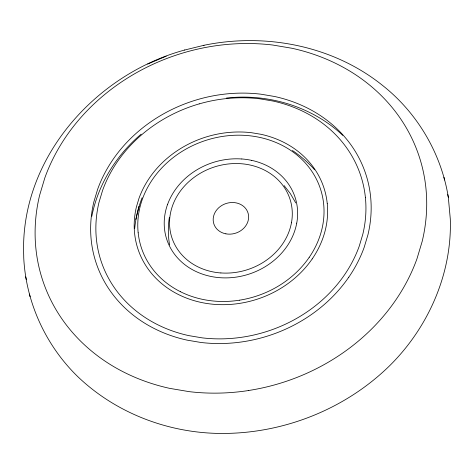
<?xml version="1.0" encoding="UTF-8"?>
<svg xmlns="http://www.w3.org/2000/svg" width="474" height="474" viewBox="0 0 474 474"><rect width="100%" height="100%" fill="white"/><g stroke="black" fill="none" stroke-linecap="round" stroke-linejoin="round"><path stroke-width="0.71" d="M134.693 228.48C135.694 217.969 138.236 207.618 142.082 197.788M169.366 217.43C167.849 226.548 168.057 235.892 169.585 244.993M91.826 216.239C98.171 184.285 116.331 155.111 141.145 134.172M139.001 206.338L135.831 219.45M184.783 49.983C94.682 74.507 19.949 159.039 23.7 255.018L23.736 257.761C25.946 302.43 45.812 345.611 77.86 376.723C117.611 414.714 172.749 434.729 227.526 433.396C287.742 432.098 347.223 407.593 390.155 365.217C428.46 327.084 452.143 273.439 450.3 219.041L448.315 197.22L447.734 194.53M166.22 56.175L147.687 64.073M203.34 45.451L204.057 45.261C265.665 32.611 333.062 45.676 382.53 85.397C417.316 112.859 441.276 153.44 448.315 197.22M184.57 50.048L204.057 45.261M226.489 98.041C268.171 93.331 312.07 106.484 342.803 135.368M292.381 150.483C300.552 155.987 308.141 162.398 314.641 169.811M284.104 185.577L290.313 193.546L295.758 202.902M25.703 276.84L26.301 279.53M29.477 294.058L30.081 296.771M443.954 177.294L444.541 180.007M365.383 197.397A137.318 119.276 -18.1 0 1 362.835 234.18L359.209 246.279A137.318 119.282 -18.1 0 1 344.414 274.991A136.542 118.607 -18.1 0 1 243.203 337.044A137.324 119.282 -18.1 0 1 202.078 337.849L188.782 335.616A137.318 119.276 -18.1 0 1 152.047 321.722A135.6 117.783 -18.1 0 1 141.685 315.151A136.85 118.873 -18.1 0 1 99.611 256.233A135.611 117.795 -18.1 0 1 96.418 239.263A137.288 119.252 -18.1 0 1 98.971 202.475L102.597 190.376A137.294 119.258 -18.1 0 1 121.279 156.313A135.611 117.795 -18.1 0 1 129.526 146.478A136.85 118.873 -18.1 0 1 199.258 103.865M365.389 197.397A135.594 117.783 -18.1 0 0 362.189 180.428A136.85 118.873 -18.1 0 0 320.134 121.504A135.611 117.795 -18.1 0 0 309.759 114.933A137.294 119.258 -18.1 0 0 273.03 101.045L259.734 98.805A137.288 119.252 -18.1 0 0 218.603 99.593A135.611 117.795 -18.1 0 0 199.264 103.877M312.2 258.911A97.81 84.959 -18.1 0 1 239.714 303.372A98.367 85.444 -18.1 0 1 215.101 304.415A97.211 84.437 -18.1 0 1 200.727 302.347A98.367 85.444 -18.1 0 1 178.502 294.561A97.78 84.935 -18.1 0 1 134.592 233.321A98.343 85.427 -18.1 0 1 136.399 206.972L138.995 198.31A98.349 85.433 -18.1 0 1 149.594 177.744A97.786 84.941 -18.1 0 1 222.093 133.295A98.343 85.427 -18.1 0 1 251.552 132.714L261.079 134.314A98.349 85.433 -18.1 0 1 283.31 142.099A97.798 84.953 -18.1 0 1 327.214 203.34M312.218 258.917A98.367 85.444 -18.1 0 0 322.812 238.351A97.117 84.36 -18.1 0 0 325.413 229.689A98.361 85.444 -18.1 0 0 327.238 203.334M248.737 390.475A198.002 171.991 -18.1 0 0 389.841 308.242A199.116 172.957 -18.1 0 0 416.948 258.857L422.204 241.313A199.11 172.951 -18.1 0 0 425.901 187.982A196.615 170.788 -18.1 0 0 421.268 163.376A198.837 172.714 -18.1 0 0 405.3 126.149A197.083 171.191 -18.1 0 0 391.014 106.146A198.837 172.714 -18.1 0 0 360.276 77.943A196.639 170.806 -18.1 0 0 345.244 68.41A199.08 172.927 -18.1 0 0 291.984 48.271L272.704 45.024A199.074 172.921 -18.1 0 0 213.069 46.162A196.639 170.806 -18.1 0 0 185.026 52.371A198.849 172.726 -18.1 0 0 141.856 69.785A197.077 171.185 -18.1 0 0 118.174 84.248A198.837 172.714 -18.1 0 0 83.91 114.139A196.639 170.806 -18.1 0 0 71.941 128.401A199.08 172.927 -18.1 0 0 44.858 177.803L39.603 195.341A199.074 172.921 -18.1 0 0 35.906 248.678A196.639 170.806 -18.1 0 0 40.545 273.285A198.849 172.726 -18.1 0 0 56.513 310.506A197.077 171.191 -18.1 0 0 70.798 330.514A198.825 172.708 -18.1 0 0 101.531 358.717A196.615 170.788 -18.1 0 0 116.563 368.251A199.11 172.951 -18.1 0 0 169.828 388.39L189.102 391.637A199.116 172.957 -18.1 0 0 248.743 390.505M348.787 277.172A141.821 123.193 -18.1 0 1 243.677 341.641A142.633 123.898 -18.1 0 1 200.964 342.477L187.153 340.148A142.627 123.892 -18.1 0 1 148.996 325.721A140.843 122.339 -18.1 0 1 138.23 318.895A142.425 123.714 -18.1 0 1 116.213 298.691A141.175 122.63 -18.1 0 1 105.98 284.359A142.443 123.732 -18.1 0 1 94.545 257.696A140.861 122.351 -18.1 0 1 91.215 240.069A142.603 123.868 -18.1 0 1 93.87 201.865L97.632 189.298A142.609 123.874 -18.1 0 1 117.037 153.914A140.861 122.351 -18.1 0 1 125.61 143.693A142.431 123.72 -18.1 0 1 150.151 122.286A141.169 122.624 -18.1 0 1 167.115 111.917A142.443 123.726 -18.1 0 1 198.037 99.445A140.861 122.357 -18.1 0 1 218.129 94.996A142.603 123.868 -18.1 0 1 260.848 94.184L274.659 96.506A142.609 123.874 -18.1 0 1 312.81 110.94A140.855 122.351 -18.1 0 1 323.576 117.765A142.431 123.72 -18.1 0 1 345.593 137.97A141.175 122.63 -18.1 0 1 355.832 152.296A142.431 123.72 -18.1 0 1 367.267 178.965A140.843 122.339 -18.1 0 1 370.591 196.592A142.627 123.892 -18.1 0 1 367.937 234.796L364.174 247.363A142.633 123.898 -18.1 0 1 348.805 277.183M309.172 257.4A94.166 81.795 -18.1 0 1 239.388 300.202M309.184 257.406A94.705 82.263 -18.1 0 0 319.393 237.604A93.591 81.297 -18.1 0 0 322.788 225.043A94.699 82.257 -18.1 0 0 323.647 203.897A94.142 81.777 -18.1 0 0 281.349 144.949A94.687 82.251 -18.1 0 0 259.953 137.448A93.562 81.267 -18.1 0 0 246.119 135.451A94.682 82.245 -18.1 0 0 222.419 136.441A94.142 81.777 -18.1 0 0 152.64 179.261A94.687 82.251 -18.1 0 0 142.419 199.056A93.562 81.267 -18.1 0 0 139.024 211.617A94.682 82.245 -18.1 0 0 138.159 232.764M180.464 291.711A94.142 81.777 -18.1 0 1 138.177 232.764M180.452 291.723A94.699 82.263 -18.1 0 0 201.853 299.213A93.591 81.297 -18.1 0 0 215.694 301.209A94.705 82.263 -18.1 0 0 239.388 300.22M296.724 223.136A67.041 58.237 -18.1 0 1 294.289 232.136A67.533 58.663 -18.1 0 1 220.007 277.705A67.041 58.237 -18.1 0 1 210.095 276.271A67.835 58.924 -18.1 0 1 194.761 270.903A67.515 58.646 -18.1 0 1 165.106 213.525A67.018 58.213 -18.1 0 1 167.518 204.519M251.724 160.372A67.575 58.693 -18.1 0 1 296.742 223.141M241.799 158.962A67.018 58.213 -18.1 0 1 251.712 160.39M167.541 204.525A67.515 58.646 -18.1 0 1 241.787 158.991M291.463 222.756A62.1 53.941 -18.1 0 1 220.884 272.935M291.474 222.756A62.165 54 -18.1 0 0 250.053 165.011A61.656 53.556 -18.1 0 0 240.928 163.714A62.165 53.995 -18.1 0 0 172.572 205.621A61.656 53.556 -18.1 0 0 170.356 213.904A62.118 53.959 -18.1 0 0 220.878 272.965M225.885 233.836A17.953 15.595 -18.1 0 0 248.145 213.353A17.953 15.595 -18.1 0 0 218.686 207.802A17.953 15.595 -18.1 0 0 225.885 233.836"/></g></svg>
